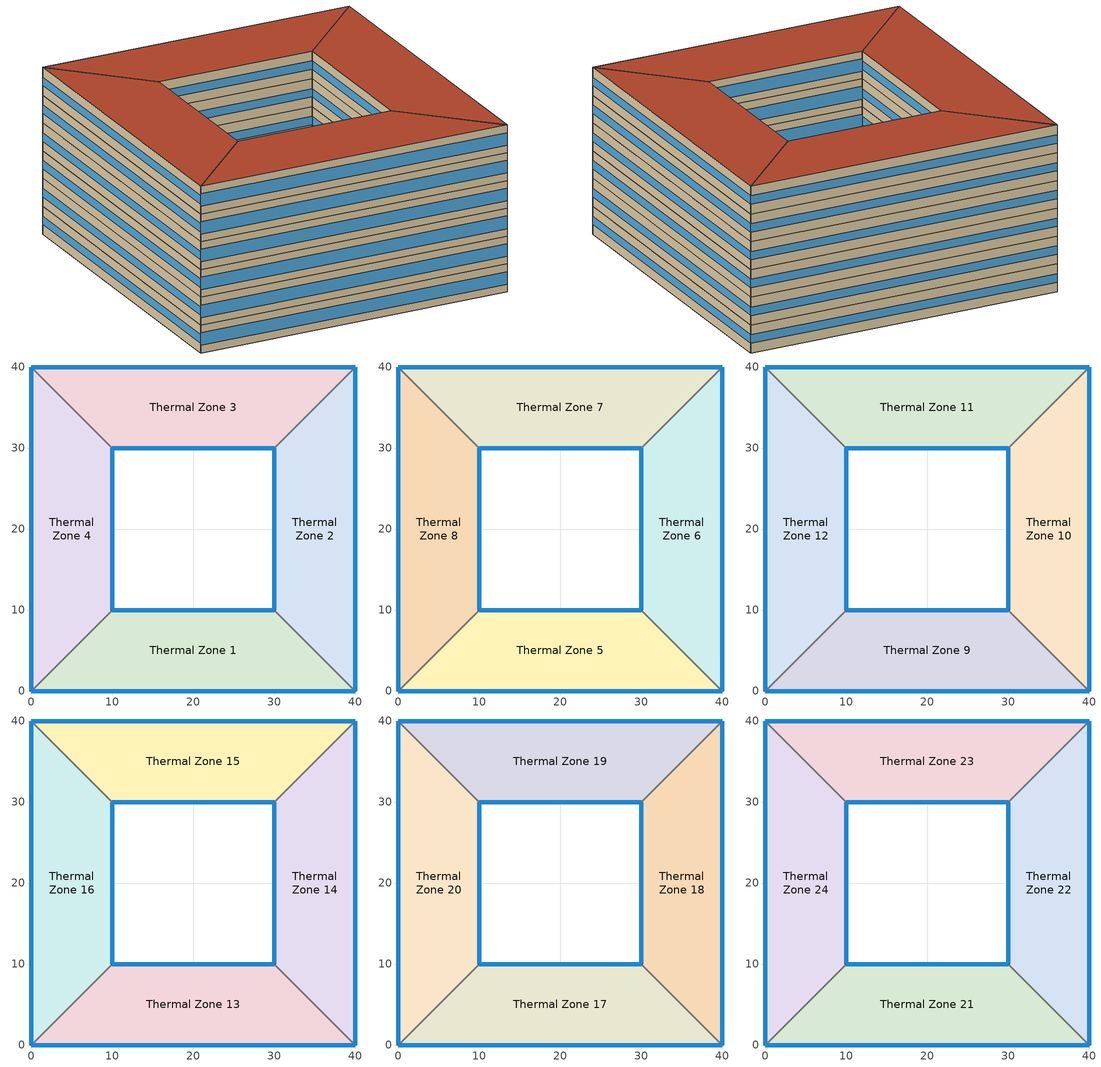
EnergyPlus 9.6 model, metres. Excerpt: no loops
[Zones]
Thermal Zone 1
 floor ground (ExtSlabCarpet): 0,0 10,10 30,10 40,0 z0
 wall outside (Ext Wall): 30,10 10,10 / 0,0 40,0 z0:3.5
 wall to Thermal Zone 4 (Interior Wall): 10,10 0,0 z0:3.5
 wall to Thermal Zone 2 (Interior Wall): 40,0 30,10 z0:3.5
 window (Ext Window): 29.99,10 10.01,10 / 0.01,0 39.99,0 z0.96:2.54
Thermal Zone 2
 floor ground (ExtSlabCarpet): 30,10 30,30 40,40 40,0 z0
 wall outside (Ext Wall): 30,30 30,10 / 40,0 40,40 z0:3.5
 wall to Thermal Zone 3 (Interior Wall): 40,40 30,30 z0:3.5
 window (Ext Window): 30,29.99 30,10.01 / 40,0.01 40,39.99 z1.22:2.27
Thermal Zone 3
 floor ground (ExtSlabCarpet): 10,30 0,40 40,40 30,30 z0
 wall outside (Ext Wall): 40,40 0,40 / 10,30 30,30 z0:3.5
 wall to Thermal Zone 4 (Interior Wall): 0,40 10,30 z0:3.5
 window (Ext Window): 39.99,40 0.01,40 / 10.01,30 29.99,30 z1.22:2.27
Thermal Zone 4
 floor ground (ExtSlabCarpet): 0,40 10,30 10,10 0,0 z0
 wall outside (Ext Wall): 10,10 10,30 / 0,40 0,0 z0:3.5
 window (Ext Window): 10,10.01 10,29.99 / 0,39.99 0,0.01 z1.22:2.27
Thermal Zone 5
 floor to Thermal Zone 1 (Interior Floor): 0,0 10,10 30,10 40,0 z3.5
 wall outside (Ext Wall): 30,10 10,10 / 0,0 40,0 z3.5:7
 wall to Thermal Zone 8 (Interior Wall): 10,10 0,0 z3.5:7
 wall to Thermal Zone 6 (Interior Wall): 40,0 30,10 z3.5:7
 window (Ext Window): 29.99,10 10.01,10 / 0.01,0 39.99,0 z4.46:6.04
Thermal Zone 6
 floor to Thermal Zone 2 (Interior Floor): 30,10 30,30 40,40 40,0 z3.5
 wall outside (Ext Wall): 30,30 30,10 / 40,0 40,40 z3.5:7
 wall to Thermal Zone 7 (Interior Wall): 40,40 30,30 z3.5:7
 window (Ext Window): 30,29.99 30,10.01 / 40,0.01 40,39.99 z4.72:5.77
Thermal Zone 7
 floor to Thermal Zone 3 (Interior Floor): 10,30 0,40 40,40 30,30 z3.5
 wall outside (Ext Wall): 40,40 0,40 / 10,30 30,30 z3.5:7
 wall to Thermal Zone 8 (Interior Wall): 0,40 10,30 z3.5:7
 window (Ext Window): 39.99,40 0.01,40 / 10.01,30 29.99,30 z4.72:5.77
Thermal Zone 8
 floor to Thermal Zone 4 (Interior Floor): 0,40 10,30 10,10 0,0 z3.5
 wall outside (Ext Wall): 10,10 10,30 / 0,40 0,0 z3.5:7
 window (Ext Window): 10,10.01 10,29.99 / 0,39.99 0,0.01 z4.72:5.77
Thermal Zone 9
 floor to Thermal Zone 5 (Interior Floor): 0,0 10,10 30,10 40,0 z7
 wall outside (Ext Wall): 30,10 10,10 / 0,0 40,0 z7:10.5
 wall to Thermal Zone 12 (Interior Wall): 10,10 0,0 z7:10.5
 wall to Thermal Zone 10 (Interior Wall): 40,0 30,10 z7:10.5
 window (Ext Window): 29.99,10 10.01,10 / 0.01,0 39.99,0 z7.96:9.54
Thermal Zone 10
 floor to Thermal Zone 6 (Interior Floor): 30,10 30,30 40,40 40,0 z7
 wall outside (Ext Wall): 30,30 30,10 / 40,0 40,40 z7:10.5
 wall to Thermal Zone 11 (Interior Wall): 40,40 30,30 z7:10.5
 window (Ext Window): 30,29.99 30,10.01 / 40,0.01 40,39.99 z8.22:9.27
Thermal Zone 11
 floor to Thermal Zone 7 (Interior Floor): 10,30 0,40 40,40 30,30 z7
 wall outside (Ext Wall): 40,40 0,40 / 10,30 30,30 z7:10.5
 wall to Thermal Zone 12 (Interior Wall): 0,40 10,30 z7:10.5
 window (Ext Window): 39.99,40 0.01,40 / 10.01,30 29.99,30 z8.22:9.27
Thermal Zone 12
 floor to Thermal Zone 8 (Interior Floor): 0,40 10,30 10,10 0,0 z7
 wall outside (Ext Wall): 10,10 10,30 / 0,40 0,0 z7:10.5
 window (Ext Window): 10,10.01 10,29.99 / 0,39.99 0,0.01 z8.22:9.27
Thermal Zone 13
 floor to Thermal Zone 9 (Interior Floor): 0,0 10,10 30,10 40,0 z10.5
 wall outside (Ext Wall): 30,10 10,10 / 0,0 40,0 z10.5:14
 wall to Thermal Zone 16 (Interior Wall): 10,10 0,0 z10.5:14
 wall to Thermal Zone 14 (Interior Wall): 40,0 30,10 z10.5:14
 window (Ext Window): 29.99,10 10.01,10 / 0.01,0 39.99,0 z11.46:13.04
Thermal Zone 14
 floor to Thermal Zone 10 (Interior Floor): 30,10 30,30 40,40 40,0 z10.5
 wall outside (Ext Wall): 30,30 30,10 / 40,0 40,40 z10.5:14
 wall to Thermal Zone 15 (Interior Wall): 40,40 30,30 z10.5:14
 window (Ext Window): 30,29.99 30,10.01 / 40,0.01 40,39.99 z11.72:12.77
Thermal Zone 15
 floor to Thermal Zone 11 (Interior Floor): 10,30 0,40 40,40 30,30 z10.5
 wall outside (Ext Wall): 40,40 0,40 / 10,30 30,30 z10.5:14
 wall to Thermal Zone 16 (Interior Wall): 0,40 10,30 z10.5:14
 window (Ext Window): 39.99,40 0.01,40 / 10.01,30 29.99,30 z11.72:12.77
Thermal Zone 16
 floor to Thermal Zone 12 (Interior Floor): 0,40 10,30 10,10 0,0 z10.5
 wall outside (Ext Wall): 10,10 10,30 / 0,40 0,0 z10.5:14
 window (Ext Window): 10,10.01 10,29.99 / 0,39.99 0,0.01 z11.72:12.77
Thermal Zone 17
 floor to Thermal Zone 13 (Interior Floor): 0,0 10,10 30,10 40,0 z14
 wall outside (Ext Wall): 30,10 10,10 / 0,0 40,0 z14:17.5
 wall to Thermal Zone 20 (Interior Wall): 10,10 0,0 z14:17.5
 wall to Thermal Zone 18 (Interior Wall): 40,0 30,10 z14:17.5
 window (Ext Window): 29.99,10 10.01,10 / 0.01,0 39.99,0 z14.96:16.54
Thermal Zone 18
 floor to Thermal Zone 14 (Interior Floor): 30,10 30,30 40,40 40,0 z14
 wall outside (Ext Wall): 30,30 30,10 / 40,0 40,40 z14:17.5
 wall to Thermal Zone 19 (Interior Wall): 40,40 30,30 z14:17.5
 window (Ext Window): 30,29.99 30,10.01 / 40,0.01 40,39.99 z15.22:16.27
Thermal Zone 19
 floor to Thermal Zone 15 (Interior Floor): 10,30 0,40 40,40 30,30 z14
 wall outside (Ext Wall): 40,40 0,40 / 10,30 30,30 z14:17.5
 wall to Thermal Zone 20 (Interior Wall): 0,40 10,30 z14:17.5
 window (Ext Window): 39.99,40 0.01,40 / 10.01,30 29.99,30 z15.22:16.27
Thermal Zone 20
 floor to Thermal Zone 16 (Interior Floor): 0,40 10,30 10,10 0,0 z14
 wall outside (Ext Wall): 10,10 10,30 / 0,40 0,0 z14:17.5
 window (Ext Window): 10,10.01 10,29.99 / 0,39.99 0,0.01 z15.22:16.27
Thermal Zone 21
 floor to Thermal Zone 17 (Interior Floor): 0,0 10,10 30,10 40,0 z17.5
 wall outside (Ext Wall): 30,10 10,10 / 0,0 40,0 z17.5:21
 wall to Thermal Zone 24 (Interior Wall): 10,10 0,0 z17.5:21
 wall to Thermal Zone 22 (Interior Wall): 40,0 30,10 z17.5:21
 window (Ext Window): 29.99,10 10.01,10 / 0.01,0 39.99,0 z18.46:20.04
 roof outside (Ext Roof): 40,0 30,10 10,10 0,0 z21
Thermal Zone 22
 floor to Thermal Zone 18 (Interior Floor): 30,10 30,30 40,40 40,0 z17.5
 wall outside (Ext Wall): 30,30 30,10 / 40,0 40,40 z17.5:21
 wall to Thermal Zone 23 (Interior Wall): 40,40 30,30 z17.5:21
 window (Ext Window): 30,29.99 30,10.01 / 40,0.01 40,39.99 z18.72:19.77
 roof outside (Ext Roof): 40,0 40,40 30,30 30,10 z21
Thermal Zone 23
 floor to Thermal Zone 19 (Interior Floor): 10,30 0,40 40,40 30,30 z17.5
 wall outside (Ext Wall): 40,40 0,40 / 10,30 30,30 z17.5:21
 wall to Thermal Zone 24 (Interior Wall): 0,40 10,30 z17.5:21
 window (Ext Window): 39.99,40 0.01,40 / 10.01,30 29.99,30 z18.72:19.77
 roof outside (Ext Roof): 30,30 40,40 0,40 10,30 z21
Thermal Zone 24
 floor to Thermal Zone 20 (Interior Floor): 0,40 10,30 10,10 0,0 z17.5
 wall outside (Ext Wall): 10,10 10,30 / 0,40 0,0 z17.5:21
 window (Ext Window): 10,10.01 10,29.99 / 0,39.99 0,0.01 z18.72:19.77
 roof outside (Ext Roof): 0,0 10,10 10,30 0,40 z21
[Building]
Building 1: North Axis {deg}=-0
[Site:Location]
Washington Dc Dulles IntL Ar: Latitude {deg}=38.98; Longitude {deg}=-77.47; Time Zone {hr}=-5; Elevation {m}=82
[SizingPeriod:DesignDay] Day of Month=21; Dry-Bulb Temperature Range Modifier Type=DefaultMultipliers; Barometric Pressure {Pa}=86790; Rain Indicator=No; Snow Indicator=No; Daylight Saving Time Indicator=No; Begin Environment Reset Mode=FullResetAtBeginEnvironment
Name | Month | Day Type | Maximum Dry-Bulb Temperature {C} | Daily Dry-Bulb Temperature Range {deltaC} | Humidity Condition Type | Wetbulb or DewPoint at Maximum Dry-Bulb {C} | Wind Speed {m/s} | Wind Direction {deg} | Solar Model Indicator | ASHRAE Clear Sky Optical Depth for Beam Irradiance (taub) | ASHRAE Clear Sky Optical Depth for Diffuse Irradiance (taud) | Enthalpy at Maximum Dry-Bulb {J/kg} | Sky Clearness
SALT-LAKE-CITY-IAP Ann Clg .4% Condns DB=>MWB | 7 | SummerDesignDay | 36.5 | 14.4 | Wetbulb | 17.1 | 5 | 340 | ASHRAETau | 0.339 | 2.366
SALT-LAKE-CITY-IAP Ann Clg .4% Condns DP=>MDB | 7 | SummerDesignDay | 22.5 | 14.4 | Dewpoint | 15.6 | 5 | 340 | ASHRAETau | 0.339 | 2.366
SALT-LAKE-CITY-IAP Ann Clg .4% Condns Enth=>MDB | 7 | SummerDesignDay | 30.8 | 14.4 | Enthalpy |  | 5 | 340 | ASHRAETau | 0.339 | 2.366 | 59300
SALT-LAKE-CITY-IAP Ann Clg .4% Condns WB=>MDB | 7 | SummerDesignDay | 31.2 | 14.4 | Wetbulb | 19 | 5 | 340 | ASHRAETau | 0.339 | 2.366
SALT-LAKE-CITY-IAP Ann Htg 99.6% Condns DB | 1 | WinterDesignDay | -12.4 | 0 | Wetbulb | -12.4 | 2.6 | 140 | ASHRAEClearSky |  |  |  | 0
SALT-LAKE-CITY-IAP Ann Htg Wind 99.6% Condns WS=>MCDB | 1 | WinterDesignDay | 6.8 | 0 | Wetbulb | 6.8 | 12.4 | 140 | ASHRAEClearSky |  |  |  | 0
SALT-LAKE-CITY-IAP Ann Hum_n 99.6% Condns DP=>MCDB | 1 | WinterDesignDay | -10.7 | 0 | Dewpoint | -16.2 | 2.6 | 140 | ASHRAEClearSky |  |  |  | 0
[Material] Thermal Absorptance=0.9
Name | Roughness | Thickness m | Conductivity W/m-K | Density kg/m3 | Specific Heat J/kg-K | Solar Absorptance | Visible Absorptance
wall concrete | MediumRough | 0.2 | 0.5 | 2243 | 837 | 0.65 | 0.65
roof concrete | MediumRough | 0.25 | 0.5 | 2243 | 837 | 0.65 | 0.65
Wall Insulation [30]; Roof Insulation [30] | MediumRough | 0.1693 | 0.049 | 265 | 836.8 | 0.7 | 0.7
F16 Acoustic tile | MediumSmooth | 0.0191 | 0.06 | 368 | 590 | 0.3 | 0.3
M11 100mm lightweight concrete | MediumRough | 0.1016 | 0.53 | 1280 | 840 | 0.5 | 0.5
MAT-CC05 4 HW CONCRETE | Rough | 0.1016 | 1.311 | 2240 | 836.8 | 0.85 | 0.85
G01a 19mm gypsum board | MediumSmooth | 0.019 | 0.16 | 800 | 1090 | 0.4 | 0.4
[Material:AirGap]
Name | Thermal Resistance m2-K/W
F04 Wall air space resistance | 0.15
F05 Ceiling air space resistance | 0.18
[Material:NoMass]
CP02 CARPET PAD: Roughness=Smooth; Thermal Resistance m2-K/W=0.1; Thermal Absorptance=0.9; Solar Absorptance=0.8; Visible Absorptance=0.8
[WindowMaterial:SimpleGlazingSystem]
Window Material Simple Glazing System: U-Factor W/m2-K=1.8; Solar Heat Gain Coefficient=0.35
[Construction]
Ext Roof: roof concrete, Roof Insulation [30]
Ext Wall: wall concrete, Wall Insulation [30]
Ext Window: Window Material Simple Glazing System
ExtSlabCarpet: MAT-CC05 4 HW CONCRETE, CP02 CARPET PAD
Interior Floor: F16 Acoustic tile, F05 Ceiling air space resistance, M11 100mm lightweight concrete
Interior Wall: G01a 19mm gypsum board, F04 Wall air space resistance, G01a 19mm gypsum board
[Zone]
Thermal Zone 1; Thermal Zone 2; Thermal Zone 3; Thermal Zone 4: 0, 0, 0, 0, , 1, , , , , , Yes
Thermal Zone 5; Thermal Zone 6; Thermal Zone 7; Thermal Zone 8: 0, 0, 0, 3.5, , 1, , , , , , Yes
Thermal Zone 9; Thermal Zone 10; Thermal Zone 11; Thermal Zone 12: 0, 0, 0, 7, , 1, , , , , , Yes
Thermal Zone 13; Thermal Zone 14; Thermal Zone 15; Thermal Zone 16: 0, 0, 0, 10.5, , 1, , , , , , Yes
Thermal Zone 17; Thermal Zone 18; Thermal Zone 19; Thermal Zone 20: 0, 0, 0, 14, , 1, , , , , , Yes
Thermal Zone 21; Thermal Zone 22; Thermal Zone 23; Thermal Zone 24: 0, 0, 0, 17.5, , 1, , , , , , Yes
[AvailabilityManager:Scheduled] Schedule=Always On Discrete
VAV with Reheat 1 Availability Manager; Air Loop HVAC Outdoor Air System 1 Availability Manager
[Schedule:Constant]
Always On Discrete: Hourly Value=1
